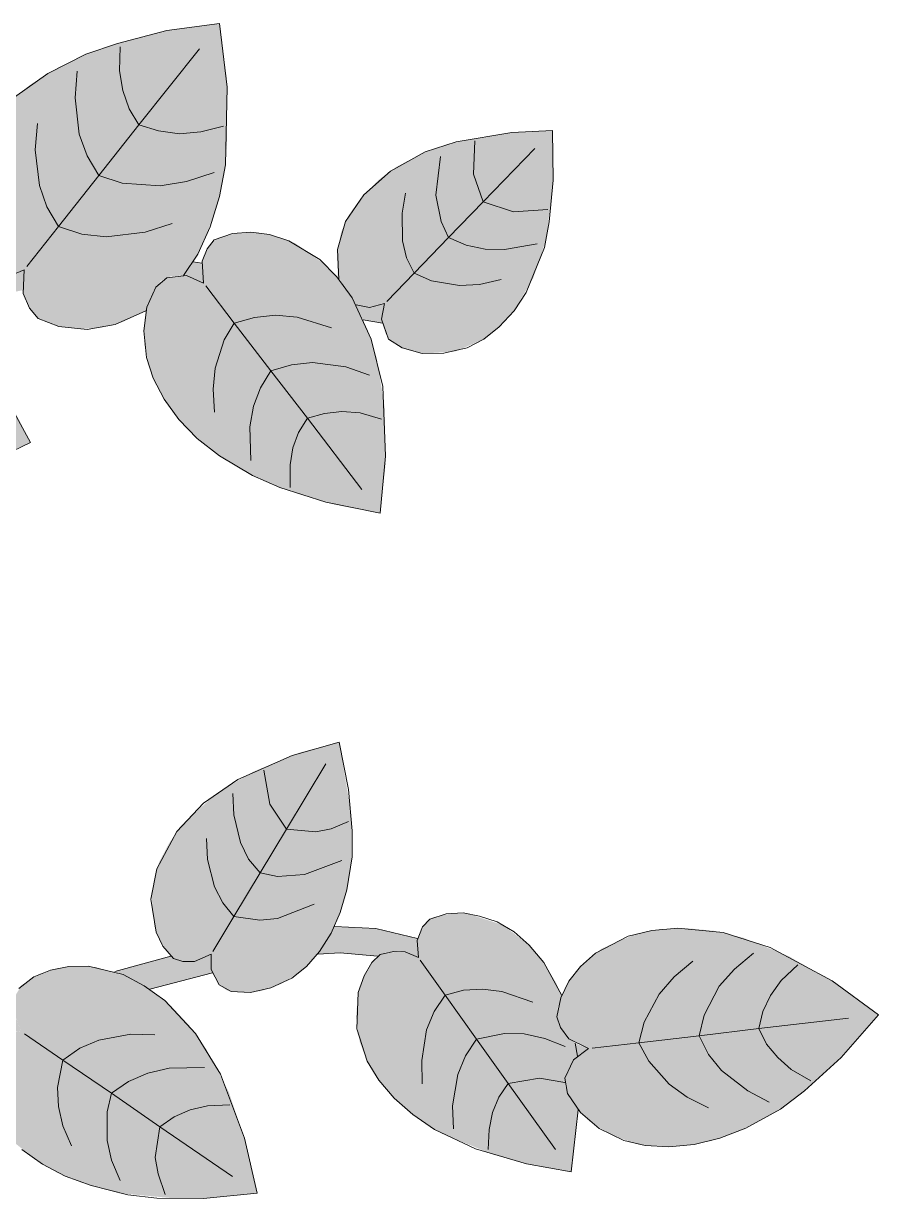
# Model space of a CAD drawing. Header units: centimetres. Extents: x 0 to 879, y -664 to 265.
# Drawn here: x 337.15 to 356.32, y -575.89 to -549.55 of the extents above; entities that cross this region are included whole.
import ezdxf

# ---------------------------------------------------------------- set-up
doc = ezdxf.new("R2010")
doc.units = ezdxf.units.CM
doc.layers.add('VEG-HOJAS', color=117, linetype='Continuous', lineweight=18, true_color=0x2e5e38)
doc.layers.add('VEG-NERVIOS', color=115, linetype='Continuous', lineweight=9, true_color=0x528c5c)
doc.layers.add('VEG-RELLENO', color=253, linetype='Continuous', true_color=0x96c896)

# ---------------------------------------------------------------- blocks, each defined once
blk = doc.blocks.new('VEG_Pothos_colgante_PLANTA')
at = {"layer": 'VEG-RELLENO', "true_color": 0x5f9058}
h = blk.add_hatch(color=83, dxfattribs=at)
h.dxf.hatch_style = 1
h.paths.add_polyline_path([(21.55, 25.01), (21.71, 23.79), (21.72, 22.35), (21.65, 21.6), (21.49, 20.9), (21.16, 20.03), (20.84, 19.48), (20.74, 19.36), (20.45, 19.34), (20.23, 19.24), (20.06, 19), (19.9, 18.57), (19.38, 18.32), (18.89, 18.19), (18.42, 18.16), (17.95, 18.22), (17.48, 18.4), (17.29, 18.63), (17.13, 19.03), (17.17, 19.49), (16.68, 19.33), (16.26, 19.4), (16.03, 19.57), (15.78, 20.02), (15.67, 20.46), (15.64, 20.92), (15.7, 21.42), (15.79, 21.76), (16.03, 22.26), (16.37, 22.76), (16.79, 23.22), (17.31, 23.64), (17.91, 24.01), (18.55, 24.32), (19.26, 24.56), (20.37, 24.85)])
h.paths.add_polyline_path([(18.69, 20.33), (19.31, 21.03), (19.79, 21.8), (20.18, 22.62), (20.43, 23.51), (19.82, 22.81), (19.34, 22.04), (18.95, 21.22)], flags=0)
at = {"layer": 'VEG-RELLENO', "true_color": 0xced696}
h = blk.add_hatch(color=71, dxfattribs=at)
h.dxf.hatch_style = 1
h.paths.add_polyline_path([(18.69, 20.33), (18.95, 21.22), (19.34, 22.04), (19.82, 22.81), (20.43, 23.51), (20.18, 22.62), (19.79, 21.8), (19.31, 21.03)])
at = {"layer": 'VEG-RELLENO', "true_color": 0x6ca464}
h = blk.add_hatch(color=83, dxfattribs=at)
h.dxf.hatch_style = 1
h.paths.add_polyline_path([(29.01, 22.61), (29.03, 21.5), (28.87, 20.17), (28.58, 19.3), (28.15, 18.57), (27.82, 18.21), (27.47, 17.93), (26.84, 17.66), (26.09, 17.61), (25.74, 17.7), (25.4, 17.88), (25.27, 18.06), (25.19, 18.32), (25.25, 18.73), (24.91, 18.64), (24.61, 18.7), (24.2, 19.35), (24.18, 19.82), (24.27, 20.32), (24.43, 20.69), (24.68, 21.05), (25.12, 21.51), (25.52, 21.8), (26.16, 22.13), (26.67, 22.31), (27.95, 22.55)])
h.paths.add_polyline_path([(26.26, 19.46), (26.9, 19.77), (27.48, 20.17), (28, 20.63), (28.45, 21.19), (27.8, 20.87), (27.23, 20.47), (26.71, 20.01)], flags=0)
at = {"layer": 'VEG-RELLENO', "true_color": 0xced696}
h = blk.add_hatch(color=71, dxfattribs=at)
h.dxf.hatch_style = 1
h.paths.add_polyline_path([(26.26, 19.46), (26.71, 20.01), (27.23, 20.47), (27.8, 20.87), (28.45, 21.19), (28, 20.63), (27.48, 20.17), (26.9, 19.77)])
at = {"layer": 'VEG-RELLENO', "true_color": 0x699f61}
h = blk.add_hatch(color=83, dxfattribs=at)
h.dxf.hatch_style = 1
h.paths.add_polyline_path([(25.15, 14.03), (24.1, 14.23), (23.33, 14.46), (22.69, 14.69), (22.1, 14.98), (21.37, 15.45), (20.91, 15.85), (20.52, 16.28), (20.21, 16.75), (20, 17.21), (19.86, 17.82), (19.87, 18.39), (19.96, 18.78), (20.17, 19.18), (20.37, 19.31), (20.81, 19.36), (21.19, 19.19), (21.16, 19.68), (21.31, 20.03), (21.51, 20.2), (21.97, 20.32), (22.39, 20.33), (22.81, 20.24), (23.25, 20.08), (23.92, 19.6), (24.3, 19.18), (24.62, 18.69), (24.87, 18.14), (25.07, 17.52), (25.25, 16.41), (25.27, 15.12)])
h.paths.add_polyline_path([(22.13, 18.06), (22.44, 17.26), (22.86, 16.53), (23.37, 15.86), (23.98, 15.26), (23.68, 16.06), (23.26, 16.79), (22.75, 17.46)], flags=0)
at = {"layer": 'VEG-RELLENO', "true_color": 0x87a96a}
h = blk.add_hatch(color=63, dxfattribs=at)
h.dxf.hatch_style = 1
h.paths.add_polyline_path([(4.88, 7.37), (6.12, 9.66), (6.51, 9.59), (6.34, 9.3), (6.33, 9.03), (6.4, 8.88), (5.08, 6.55), (5.04, 6.88)])
h.paths.add_polyline_path([(7.14, 11.84), (7.94, 13.27), (8.24, 13.31), (8.49, 13.55), (8.58, 13.69), (8.63, 14), (8.99, 13.74), (7.91, 12.04)])
h.paths.add_polyline_path([(10.09, 16.17), (11.36, 17.36), (11.99, 17.79), (12.24, 17.43), (11.94, 17.37), (11.69, 17.19), (11.52, 16.94), (11.5, 16.69), (10.7, 15.96), (10.24, 15.43)])
h.paths.add_polyline_path([(15, 19.14), (16.16, 19.45), (16.43, 19.36), (16.74, 19.33), (17.17, 19.49), (17.13, 19.03), (16.01, 18.8), (15.03, 18.52), (14.23, 18.87)])
h.paths.add_polyline_path([(21.15, 19.64), (21.19, 19.19), (20.74, 19.36), (20.96, 19.67)])
h.paths.add_polyline_path([(24.77, 18.37), (24.61, 18.7), (24.91, 18.64), (25.25, 18.73), (25.2, 18.29)])
h.paths.add_polyline_path([(3.83, 5.35), (4.18, 5.14), (3.82, 5.09)])
at = {"layer": 'VEG-RELLENO', "true_color": 0x689d60}
h = blk.add_hatch(color=83, dxfattribs=at)
h.dxf.hatch_style = 1
h.paths.add_polyline_path([(17.31, 15.62), (15.8, 14.95), (14.67, 14.66), (13.94, 14.63), (13.44, 14.68), (12.97, 14.8), (12.55, 14.99), (12.2, 15.23), (11.84, 15.63), (11.61, 16.07), (11.52, 16.43), (11.51, 16.86), (11.6, 17.08), (11.89, 17.35), (12.24, 17.43), (12, 17.76), (11.95, 18.07), (12.02, 18.28), (12.28, 18.57), (12.57, 18.76), (13.28, 18.97), (13.96, 18.94), (14.85, 18.62), (15.69, 18.01), (16.43, 17.16), (16.9, 16.43)])
h.paths.add_polyline_path([(13.61, 17.64), (14.16, 17.18), (14.75, 16.82), (15.38, 16.54), (16.07, 16.35), (15.53, 16.81), (14.93, 17.17), (14.3, 17.45)], flags=0)
at = {"layer": 'VEG-RELLENO', "true_color": 0xced696}
h = blk.add_hatch(color=71, dxfattribs=at)
h.dxf.hatch_style = 1
h.paths.add_polyline_path([(22.13, 18.06), (22.75, 17.46), (23.26, 16.79), (23.68, 16.06), (23.98, 15.26), (23.37, 15.86), (22.86, 16.53), (22.44, 17.26)])
at = {"layer": 'VEG-RELLENO', "true_color": 0x5e8f58}
h = blk.add_hatch(color=83, dxfattribs=at)
h.dxf.hatch_style = 1
h.paths.add_polyline_path([(24.23, 8.9), (24.5, 7.3), (24.5, 6.14), (24.36, 5.41), (24.19, 4.92), (23.97, 4.48), (23.69, 4.09), (23.39, 3.78), (22.93, 3.48), (22.48, 3.32), (22.12, 3.28), (21.72, 3.33), (21.54, 3.46), (21.36, 3.8), (21.36, 4.15), (20.99, 3.98), (20.66, 3.99), (20.46, 4.1), (20.23, 4.43), (20.09, 4.76), (20.02, 5.51), (20.19, 6.2), (20.41, 6.62), (20.69, 7.03), (21.49, 7.76), (22.31, 8.24), (23.33, 8.66)])
h.paths.add_polyline_path([(22.29, 5.06), (22.65, 5.7), (22.9, 6.37), (23.07, 7.07), (23.13, 7.8), (22.77, 7.16), (22.52, 6.49), (22.35, 5.79)], flags=0)
at = {"layer": 'VEG-RELLENO', "true_color": 0xced696}
h = blk.add_hatch(color=71, dxfattribs=at)
h.dxf.hatch_style = 1
h.paths.add_polyline_path([(22.29, 5.06), (22.35, 5.79), (22.52, 6.49), (22.77, 7.16), (23.13, 7.8), (23.07, 7.07), (22.9, 6.37), (22.65, 5.7)])
at = {"layer": 'VEG-RELLENO', "true_color": 0x5e8f58}
h = blk.add_hatch(color=83, dxfattribs=at)
h.dxf.hatch_style = 1
h.paths.add_polyline_path([(29.43, -0.73), (28.43, -0.55), (27.7, -0.35), (26.54, 0.12), (25.88, 0.55), (25.46, 0.92), (25.12, 1.32), (24.86, 1.75), (24.69, 2.18), (24.61, 2.76), (24.66, 3.29), (24.79, 3.66), (25.02, 4.03), (25.23, 4.17), (25.65, 4.21), (26.01, 4.07), (25.99, 4.51), (26.15, 4.82), (26.33, 4.97), (26.75, 5.06), (27.13, 5.05), (27.9, 4.8), (28.49, 4.35), (28.82, 3.96), (29.09, 3.51), (29.22, 3.22), (29.13, 2.93), (29.13, 2.65), (29.29, 2.36), (29.52, 2.15), (29.57, 1.86), (29.34, 1.52), (29.29, 1.2), (29.4, 0.92), (29.59, 0.66)])
h.paths.add_polyline_path([(27.49, 3.48), (27.72, 2.74), (28.07, 2.06), (28.49, 1.43), (29.01, 0.86), (28.78, 1.6), (28.43, 2.28), (28.02, 2.91)], flags=0)
at = {"layer": 'VEG-RELLENO', "true_color": 0x87a96a}
h = blk.add_hatch(color=63, dxfattribs=at)
h.dxf.hatch_style = 1
h.paths.add_polyline_path([(7.84, 0.22), (8.66, 0.32), (8.82, -0.06), (8.44, -0.08), (8.22, -0.2), (8.08, -0.35), (7.34, -0.41)])
h.paths.add_polyline_path([(11.41, 0.88), (11.71, 0.7), (11.91, 0.69), (12.19, 0.77), (12.43, 0.99), (12.59, 0.59), (11.66, 0.33), (11.07, 0.8)])
h.paths.add_polyline_path([(14.85, 1.94), (16.94, 2.84), (17.11, 2.4), (16.77, 2.45), (16.46, 2.36), (16.22, 2.17), (16.13, 1.82), (14.54, 1.19)])
h.paths.add_polyline_path([(19.2, 3.76), (20.46, 4.1), (20.66, 3.99), (20.99, 3.98), (21.36, 4.15), (21.39, 3.73), (19.99, 3.36)])
h.paths.add_polyline_path([(24.13, 4.77), (25.05, 4.72), (25.99, 4.5), (26.01, 4.07), (25.59, 4.22), (25.3, 4.19), (25.09, 4.1), (24.25, 4.18), (23.75, 4.15)])
h.paths.add_polyline_path([(29.82, 2.03), (29.57, 1.86), (29.52, 2.15)])
at = {"layer": 'VEG-RELLENO', "true_color": 0x669b5f}
h = blk.add_hatch(color=83, dxfattribs=at)
h.dxf.hatch_style = 1
h.paths.add_polyline_path([(36.32, 2.79), (35.61, 1.96), (35.01, 1.39), (34.48, 0.93), (33.93, 0.56), (33.15, 0.16), (32.57, -0.04), (31.99, -0.15), (31.43, -0.17), (30.93, -0.12), (30.32, 0.1), (29.84, 0.4), (29.55, 0.71), (29.31, 1.11), (29.29, 1.37), (29.48, 1.78), (29.82, 2.03), (29.38, 2.25), (29.15, 2.57), (29.11, 2.83), (29.25, 3.29), (29.46, 3.66), (29.75, 3.97), (30.11, 4.27), (30.88, 4.6), (31.43, 4.71), (32.01, 4.73), (32.63, 4.67), (33.27, 4.52), (34.31, 4.1), (35.43, 3.45)])
h.paths.add_polyline_path([(31.33, 1.89), (32.19, 1.92), (33.02, 2.08), (33.83, 2.33), (34.6, 2.72), (33.73, 2.69), (32.9, 2.54), (32.1, 2.28)], flags=0)
at = {"layer": 'VEG-RELLENO', "true_color": 0x64985d}
h = blk.add_hatch(color=83, dxfattribs=at)
h.dxf.hatch_style = 1
h.paths.add_polyline_path([(22.39, -1.21), (21.36, -1.32), (20.58, -1.33), (19.28, -1.21), (18.47, -0.98), (17.91, -0.75), (17.42, -0.45), (16.99, -0.11), (16.65, 0.25), (16.33, 0.77), (16.15, 1.29), (16.12, 1.68), (16.19, 2.1), (16.33, 2.28), (16.71, 2.44), (17.11, 2.4), (16.94, 2.85), (16.98, 3.23), (17.11, 3.45), (17.5, 3.7), (17.9, 3.83), (18.31, 3.88), (18.77, 3.86), (19.55, 3.62), (20.02, 3.34), (20.47, 2.98), (20.88, 2.54), (21.25, 2.02), (21.76, 1.05), (22.16, -0.15)])
h.paths.add_polyline_path([(18.31, 1.58), (18.83, 0.92), (19.44, 0.36), (20.1, -0.13), (20.86, -0.51), (20.34, 0.16), (19.73, 0.72), (19.06, 1.2)], flags=0)
at = {"layer": 'VEG-RELLENO', "true_color": 0xced696}
h = blk.add_hatch(color=71, dxfattribs=at)
h.dxf.hatch_style = 1
h.paths.add_polyline_path([(27.49, 3.48), (28.02, 2.91), (28.43, 2.28), (28.78, 1.6), (29.01, 0.86), (28.49, 1.43), (28.07, 2.06), (27.72, 2.74)])
h = blk.add_hatch(color=71, dxfattribs=at)
h.dxf.hatch_style = 1
h.paths.add_polyline_path([(31.33, 1.89), (32.1, 2.28), (32.9, 2.54), (33.73, 2.69), (34.6, 2.72), (33.83, 2.33), (33.02, 2.08), (32.19, 1.92)])
h = blk.add_hatch(color=71, dxfattribs=at)
h.dxf.hatch_style = 1
h.paths.add_polyline_path([(18.31, 1.58), (19.06, 1.2), (19.73, 0.72), (20.34, 0.16), (20.86, -0.51), (20.1, -0.13), (19.44, 0.36), (18.83, 0.92)])
at = {"layer": 'VEG-HOJAS'}
for points in [[(19.9, 18.57), (19.21, 18.26), (18.58, 18.15), (17.95, 18.22), (17.48, 18.4), (17.29, 18.63), (17.15, 18.96), (17.17, 19.49), (16.81, 19.34)], [(16.95, 23.36), (17.7, 23.89), (18.55, 24.32), (19.26, 24.56), (20.37, 24.85), (21.55, 25.01), (21.72, 23.58), (21.68, 21.84), (21.55, 21.13), (21.34, 20.45), (21.06, 19.84), (20.74, 19.36)], [(24.22, 19.27), (24.19, 19.94), (24.37, 20.57), (24.78, 21.17), (25.38, 21.7), (26.16, 22.13), (26.85, 22.36), (28.1, 22.57), (29.01, 22.61), (29.03, 21.5), (28.94, 20.56), (28.83, 19.99), (28.42, 18.98), (28.15, 18.57), (27.82, 18.21), (27.47, 17.93), (27.1, 17.74), (26.58, 17.62), (26.09, 17.61), (25.64, 17.74), (25.34, 17.93), (25.18, 18.38), (25.25, 18.73), (24.91, 18.64), (24.61, 18.7)], [(20.96, 19.67), (21.15, 19.64)], [(16.64, 16.85), (17.31, 15.62), (16.31, 15.14)], [(25.2, 18.29), (24.77, 18.37)], [(29.59, 0.66), (29.43, -0.73), (28.43, -0.55), (27.29, -0.22), (26.37, 0.22), (25.88, 0.55), (25.46, 0.92), (25.12, 1.32), (24.86, 1.75), (24.63, 2.47), (24.66, 3.29), (24.79, 3.66), (24.96, 3.96), (25.15, 4.14), (25.45, 4.21), (25.71, 4.2), (26.01, 4.07), (25.98, 4.45), (26.1, 4.76), (26.26, 4.93), (26.63, 5.05), (27.01, 5.07), (27.38, 5), (27.77, 4.87), (28.15, 4.65), (28.49, 4.35), (28.82, 3.96), (29.22, 3.22)], [(24.13, 4.77), (25.05, 4.72), (25.99, 4.5)], [(19.2, 3.76), (20.46, 4.1)], [(25.09, 4.1), (24.25, 4.18), (23.75, 4.15)], [(17.05, 3.38), (17.39, 3.64), (17.76, 3.79), (18.17, 3.87), (18.61, 3.88), (19.39, 3.69), (19.86, 3.44), (20.32, 3.11), (21.01, 2.37), (21.57, 1.46), (22.11, 0.02), (22.39, -1.21), (21.19, -1.33), (20.14, -1.32), (19.49, -1.25), (18.67, -1.04), (18.09, -0.83), (17.58, -0.56), (17.12, -0.23)], [(21.39, 3.73), (19.99, 3.36)], [(29.52, 2.15), (29.57, 1.86)]]:
    blk.add_lwpolyline(points, dxfattribs=at)
for points in [[(25.15, 14.03), (23.93, 14.28), (22.9, 14.61), (22.29, 14.88), (21.55, 15.32), (21.05, 15.71), (20.64, 16.13), (20.31, 16.59), (20.06, 17.06), (19.91, 17.52), (19.85, 18.12), (19.92, 18.65), (20.12, 19.1), (20.37, 19.31), (20.81, 19.36), (21.19, 19.19), (21.16, 19.68), (21.27, 19.96), (21.43, 20.16), (21.84, 20.3), (22.25, 20.33), (22.67, 20.28), (23.1, 20.14), (23.8, 19.72), (24.18, 19.33), (24.52, 18.86), (24.95, 17.93), (25.21, 16.87), (25.27, 15.31)], [(24.23, 8.9), (24.44, 7.84), (24.52, 6.91), (24.52, 6.33), (24.4, 5.59), (24.25, 5.08), (24.05, 4.62), (23.79, 4.21), (23.5, 3.87), (23.17, 3.61), (22.7, 3.39), (22.24, 3.29), (21.81, 3.31), (21.54, 3.46), (21.36, 3.8), (21.36, 4.15), (20.99, 3.98), (20.73, 3.98), (20.52, 4.05), (20.28, 4.33), (20.13, 4.64), (20.01, 5.38), (20.14, 6.06), (20.59, 6.9), (21.19, 7.53), (21.96, 8.06), (23.18, 8.6)], [(36.32, 2.79), (35.48, 1.83), (34.66, 1.08), (34.12, 0.67), (33.35, 0.25), (32.76, 0.02), (32.19, -0.12), (31.62, -0.17), (31.09, -0.14), (30.61, -0.03), (30.06, 0.24), (29.64, 0.6), (29.35, 1.02), (29.29, 1.37), (29.48, 1.78), (29.82, 2.03), (29.38, 2.25), (29.19, 2.5), (29.11, 2.74), (29.2, 3.17), (29.38, 3.54), (29.64, 3.87), (29.98, 4.17), (30.71, 4.55), (31.24, 4.68), (31.82, 4.73), (32.84, 4.63), (33.89, 4.3), (35.28, 3.55)]]:
    blk.add_lwpolyline(points, close=True, dxfattribs=at)
at = {"layer": 'VEG-NERVIOS'}
for points in [[(19.74, 22.74), (19.52, 23.1), (19.38, 23.51), (19.31, 23.95), (19.32, 24.49)], [(19.74, 22.74), (21.1, 24.44)], [(18.84, 21.6), (18.58, 22.04), (18.4, 22.53), (18.31, 23.34), (18.36, 23.94)], [(17.94, 20.46), (17.68, 20.9), (17.51, 21.38), (17.42, 22.18), (17.47, 22.77)], [(18.84, 21.6), (19.74, 22.74)], [(19.74, 22.74), (20.18, 22.6), (20.65, 22.54), (21.13, 22.58), (21.64, 22.71)], [(27.46, 21.01), (27.24, 21.63), (27.27, 22.38)], [(27.46, 21.01), (28.62, 22.21)], [(26.68, 20.21), (26.52, 20.57), (26.4, 21.16), (26.5, 22.03)], [(17.94, 20.46), (18.84, 21.6)], [(18.84, 21.6), (19.37, 21.43), (20.22, 21.37), (20.81, 21.47), (21.43, 21.67)], [(25.91, 19.41), (25.74, 19.76), (25.65, 20.14), (25.64, 20.76), (25.72, 21.21)], [(26.68, 20.21), (27.46, 21.01)], [(27.46, 21.01), (28.14, 20.79), (28.91, 20.84)], [(17.23, 19.56), (17.94, 20.46)], [(17.94, 20.46), (18.46, 20.29), (19.01, 20.23), (19.88, 20.33), (20.49, 20.53)], [(25.91, 19.41), (26.68, 20.21)], [(26.68, 20.21), (27.08, 20.04), (27.5, 19.95), (27.94, 19.94), (28.67, 20.07)], [(25.3, 18.78), (25.91, 19.41)], [(25.91, 19.41), (26.3, 19.24), (26.93, 19.14), (27.38, 19.16), (27.86, 19.27)], [(21.24, 19.13), (21.88, 18.29)], [(21.88, 18.29), (22.33, 18.42), (22.8, 18.47), (23.29, 18.43), (24.06, 18.19)], [(21.88, 18.29), (21.65, 17.92), (21.45, 17.28), (21.41, 16.81), (21.44, 16.3)], [(21.88, 18.29), (22.7, 17.22)], [(22.7, 17.22), (23.16, 17.36), (23.63, 17.41), (24.38, 17.31), (24.91, 17.13)], [(22.7, 17.22), (22.47, 16.84), (22.31, 16.43), (22.23, 15.97), (22.25, 15.21)], [(22.7, 17.22), (23.52, 16.16)], [(23.52, 16.16), (23.32, 15.84), (23.19, 15.5), (23.13, 15.12), (23.13, 14.61)], [(23.52, 16.16), (23.9, 16.27), (24.29, 16.31), (24.7, 16.28), (25.18, 16.14)], [(23.52, 16.16), (24.74, 14.56)], [(23.05, 6.95), (22.68, 7.51), (22.54, 8.27)], [(23.05, 6.95), (23.93, 8.41)], [(22.46, 5.97), (22.2, 6.28), (22.02, 6.65), (21.87, 7.27), (21.85, 7.75)], [(23.05, 6.95), (23.71, 6.89), (24.05, 6.96), (24.44, 7.12)], [(22.46, 5.97), (23.05, 6.95)], [(21.87, 4.99), (21.62, 5.3), (21.44, 5.66), (21.28, 6.27), (21.26, 6.74)], [(22.46, 5.97), (22.85, 5.89), (23.45, 5.93), (24.29, 6.25)], [(21.87, 4.99), (22.46, 5.97)], [(21.87, 4.99), (22.45, 4.91), (22.85, 4.95), (23.67, 5.27)], [(21.4, 4.21), (21.87, 4.99)], [(26.05, 4.01), (26.61, 3.23)], [(30.95, 2.16), (31.07, 2.62), (31.4, 3.25), (31.74, 3.64), (32.16, 3.99)], [(32.3, 2.32), (32.41, 2.78), (32.75, 3.43), (33.09, 3.81), (33.52, 4.17)], [(33.64, 2.48), (33.73, 2.86), (33.9, 3.22), (34.14, 3.56), (34.51, 3.91)], [(26.61, 3.23), (26.36, 2.86), (26.19, 2.45), (26.08, 1.76), (26.09, 1.24)], [(26.61, 3.23), (27.02, 3.34), (27.44, 3.36), (27.88, 3.31), (28.57, 3.07)], [(26.61, 3.23), (27.31, 2.24)], [(33.64, 2.48), (35.65, 2.71)], [(32.3, 2.32), (33.64, 2.48)], [(33.64, 2.48), (33.81, 2.13), (34.06, 1.83), (34.36, 1.56), (34.8, 1.31)], [(17.18, 2.36), (18.04, 1.77)], [(18.04, 1.77), (18.42, 2.04), (18.84, 2.22), (19.56, 2.35), (20.1, 2.34)], [(27.31, 2.24), (27.06, 1.87), (26.89, 1.45), (26.77, 0.75), (26.79, 0.23)], [(27.31, 2.24), (27.94, 2.37), (28.38, 2.36), (28.84, 2.26), (29.3, 2.08)], [(27.31, 2.24), (28.02, 1.25)], [(29.9, 2.04), (30.95, 2.16)], [(30.95, 2.16), (32.3, 2.32)], [(30.95, 2.16), (31.17, 1.75), (31.63, 1.23), (32.03, 0.94), (32.51, 0.7)], [(32.3, 2.32), (32.51, 1.9), (32.8, 1.54), (33.39, 1.08), (33.87, 0.83)], [(18.04, 1.77), (17.92, 1.16), (17.94, 0.73), (18.04, 0.3), (18.23, -0.15)], [(18.04, 1.77), (19.13, 1.03)], [(19.13, 1.03), (19.51, 1.29), (19.94, 1.48), (20.42, 1.59), (21.21, 1.61)], [(28.02, 1.25), (28.72, 1.37), (29.29, 1.27)], [(28.02, 1.25), (27.81, 0.94), (27.67, 0.6), (27.59, 0.22), (27.57, -0.23)], [(28.02, 1.25), (29.08, -0.23)], [(19.13, 1.03), (19.03, 0.61), (19.03, -0.03), (19.13, -0.47), (19.32, -0.93)], [(19.13, 1.03), (20.21, 0.28)], [(20.21, 0.28), (20.53, 0.5), (20.89, 0.66), (21.28, 0.75), (21.78, 0.77)], [(20.21, 0.28), (20.11, -0.41), (20.17, -0.78), (20.33, -1.24)], [(20.21, 0.28), (21.84, -0.84)]]:
    blk.add_lwpolyline(points, dxfattribs=at)

msp = doc.modelspace()

# ---------------------------------------------------------------- block references
msp.add_blockref('VEG_Pothos_colgante_PLANTA', (320, -574.561))

doc.saveas('drawing.dxf')
